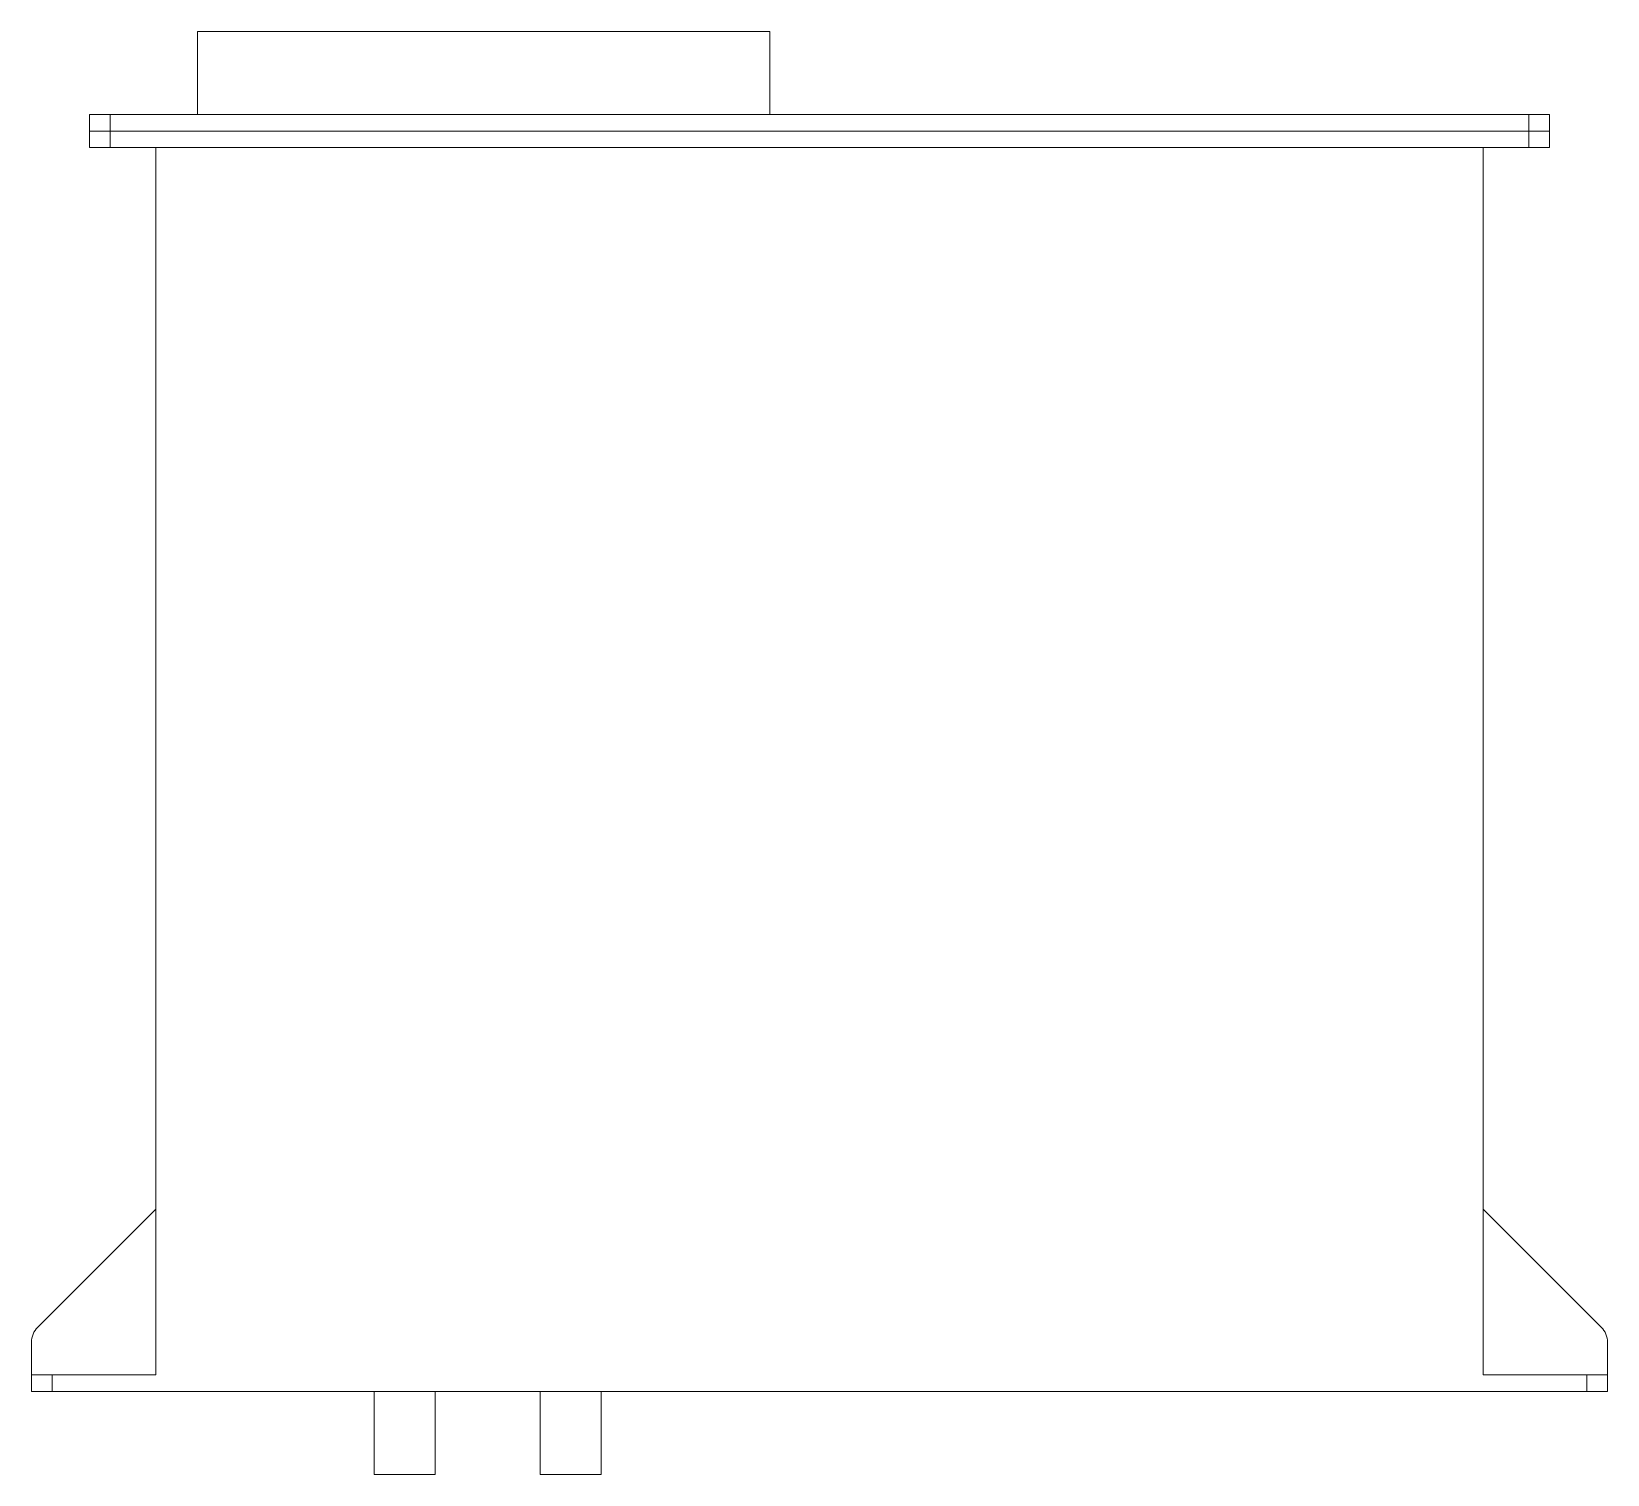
# Model space of a CAD drawing. Header units: millimetres. Extents: x -350 to 30, y -20 to 328.
import ezdxf

# ---------------------------------------------------------------- set-up
doc = ezdxf.new("R2010")
doc.units = ezdxf.units.MM

msp = doc.modelspace()

# ---------------------------------------------------------------- linework, layer by layer
at = {"color": 7, "linetype": 'Continuous', "lineweight": 15}
for p, q in [((-310, 328), (-310, 308)), ((-310, 328), (-172, 328)), ((-172, 308), (-172, 328)), ((-336, 300), (-336, 308)), ((-336, 308), (16, 308)), ((-331, 308), (-331, 300)), ((11, 300), (11, 308)), ((16, 308), (16, 300)), ((-336, 304), (16, 304)), ((-336, 300), (16, 300)), ((-320, 4), (-320, 300)), ((0, 4), (0, 300)), ((-320, 44), (-348.54, 15.46)), ((0, 44), (28.54, 15.46)), ((-350, 11.93), (-350, 0)), ((30, 11.93), (30, 0)), ((-320, 4), (-350, 4)), ((-345, 4), (-345, 0)), ((0, 4), (30, 4)), ((25, 0), (25, 4)), ((-350, 0), (30, 0)), ((-267.35, 0), (-267.35, -20)), ((-252.65, -20), (-252.65, 0)), ((-227.35, 0), (-227.35, -20)), ((-212.65, -20), (-212.65, 0)), ((-252.65, -20), (-267.35, -20)), ((-212.65, -20), (-227.35, -20))]:
    msp.add_line(p, q, dxfattribs=at)
for centre, start, end in [((-345, 11.93), 135, 180), ((25, 11.93), 0, 45)]:
    msp.add_arc(centre, 5, start, end, dxfattribs=at)

doc.saveas('drawing.dxf')
